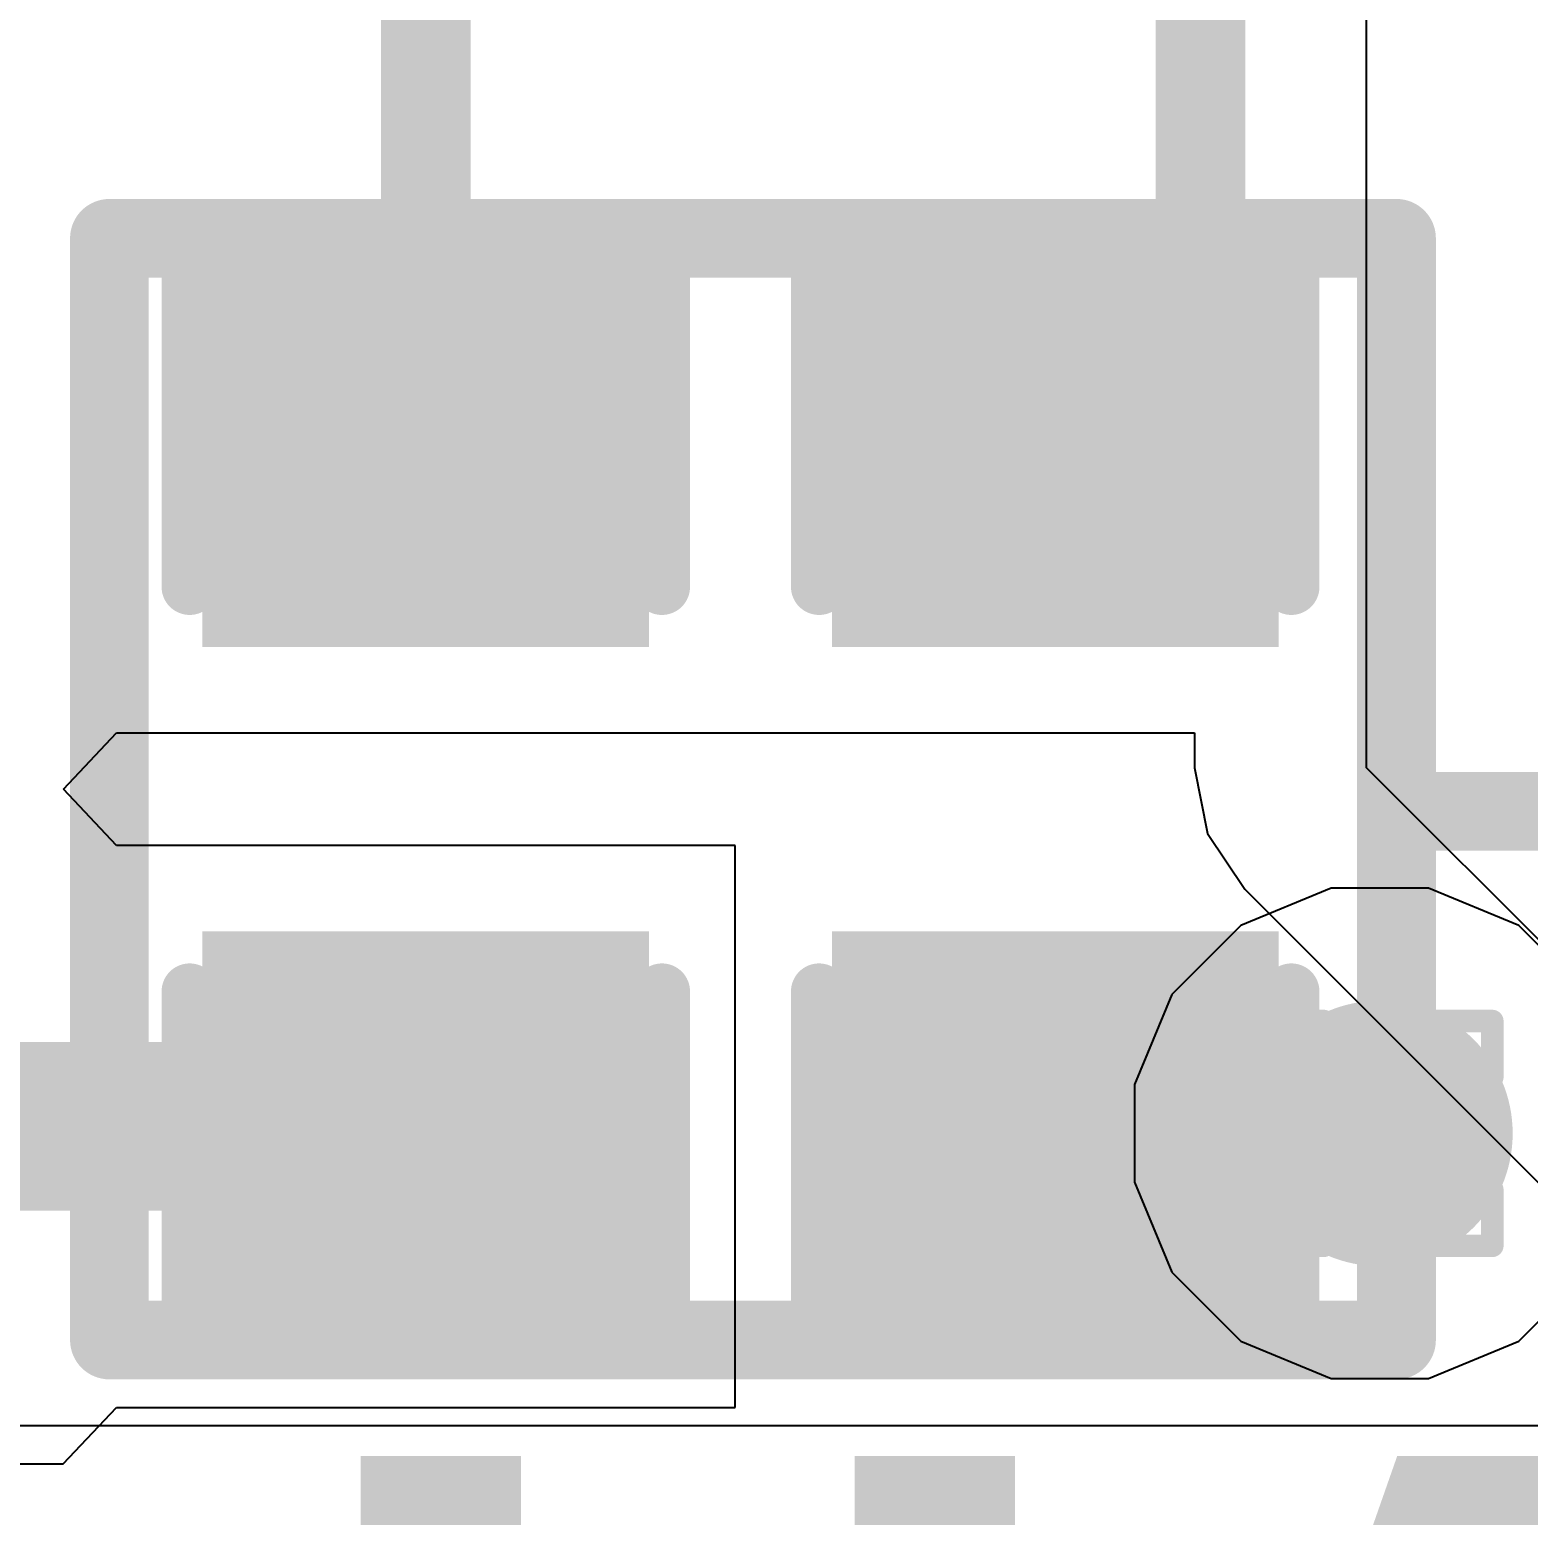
# Model space of a CAD drawing. Header units: inches. Extents: x -11 to 5379, y 0 to 5429.
# Drawn here: x 310.158 to 313.542, y 15.495 to 18.851 of the extents above; entities that cross this region are included whole.
import ezdxf

# ---------------------------------------------------------------- set-up
doc = ezdxf.new("R2010")
doc.units = ezdxf.units.IN
for name, color, linetype in [('Bottom Layer', 5, 'Continuous'), ('Drill Drawing', 1, 'Continuous'), ('GND', 16, 'Continuous'), ('PWR', 76, 'Continuous'), ('Top Layer', 1, 'Continuous'), ('Top Overlay', 2, 'Continuous'), ('Top Paste', 8, 'Continuous'), ('Top Solder', 216, 'Continuous'), ('Via Holes', 16, 'Continuous')]:
    doc.layers.add(name, color=color, linetype=linetype)
doc.styles.add('Arial_Bold', font='', dxfattribs={"height": 0.2})
doc.styles.get('Arial_Bold').set_extended_font_data('Arial', bold=True)

# ---------------------------------------------------------------- blocks, each defined once
blk = doc.blocks.new('C___0603_613')
at = {"layer": 'Top Layer'}
for points in [[(-0.381, 0.4445), (-0.381, -0.4445), (-1.143, -0.4445), (-1.143, 0.4445)], [(1.143, 0.4445), (1.143, -0.4445), (0.381, -0.4445), (0.381, 0.4445)]]:
    blk.add_hatch(color=1, dxfattribs=at).paths.add_polyline_path(points)
at = {"layer": 'Top Paste'}
for points in [[(-0.381, 0.4445), (-0.381, -0.4445), (-1.143, -0.4445), (-1.143, 0.4445)], [(1.143, 0.4445), (1.143, -0.4445), (0.381, -0.4445), (0.381, 0.4445)]]:
    blk.add_hatch(color=8, dxfattribs=at).paths.add_polyline_path(points)
at = {"layer": 'Top Solder'}
for points in [[(-0.321, 0.5045), (-0.321, -0.5045), (-1.203, -0.5045), (-1.203, 0.5045)], [(1.203, 0.5045), (1.203, -0.5045), (0.321, -0.5045), (0.321, 0.5045)]]:
    blk.add_hatch(color=216, dxfattribs=at).paths.add_polyline_path(points)
at = {"layer": 'Top Overlay'}
for points in [[(-1.2446, 0.5334, 0.127, 0.127, 0), (-1.2446, -0.5334, 0.127, 0.127, 0)], [(-1.2446, 0.5334, 0.127, 0.127, 0), (-0.4572, 0.5334, 0.127, 0.127, 0)], [(0.4572, 0.5334, 0.127, 0.127, 0), (1.2446, 0.5334, 0.127, 0.127, 0)], [(1.2446, 0.5334, 0.127, 0.127, 0), (1.2446, -0.5334, 0.127, 0.127, 0)], [(-1.2446, -0.5334, 0.127, 0.127, 0), (-0.4572, -0.5334, 0.127, 0.127, 0)], [(0.4572, -0.5334, 0.127, 0.127, 0), (1.2446, -0.5334, 0.127, 0.127, 0)]]:
    blk.add_lwpolyline(points, format="xyseb", dxfattribs=at)
for points in [[(-1.2764, 0.5334, 0.0635, 0.0635, 1), (-1.2128, 0.5334, 0.0635, 0.0635, 1)], [(-1.2764, 0.5334, 0.0635, 0.0635, 1), (-1.2128, 0.5334, 0.0635, 0.0635, 1)], [(-0.4889, 0.5334, 0.0635, 0.0635, 1), (-0.4254, 0.5334, 0.0635, 0.0635, 1)], [(0.4254, 0.5334, 0.0635, 0.0635, 1), (0.4889, 0.5334, 0.0635, 0.0635, 1)], [(1.2128, 0.5334, 0.0635, 0.0635, 1), (1.2764, 0.5334, 0.0635, 0.0635, 1)], [(1.2128, 0.5334, 0.0635, 0.0635, 1), (1.2764, 0.5334, 0.0635, 0.0635, 1)], [(-1.2764, -0.5334, 0.0635, 0.0635, 1), (-1.2128, -0.5334, 0.0635, 0.0635, 1)], [(-1.2764, -0.5334, 0.0635, 0.0635, 1), (-1.2128, -0.5334, 0.0635, 0.0635, 1)], [(-0.4889, -0.5334, 0.0635, 0.0635, 1), (-0.4254, -0.5334, 0.0635, 0.0635, 1)], [(0.4254, -0.5334, 0.0635, 0.0635, 1), (0.4889, -0.5334, 0.0635, 0.0635, 1)], [(1.2128, -0.5334, 0.0635, 0.0635, 1), (1.2764, -0.5334, 0.0635, 0.0635, 1)], [(1.2128, -0.5334, 0.0635, 0.0635, 1), (1.2764, -0.5334, 0.0635, 0.0635, 1)]]:
    blk.add_lwpolyline(points, format="xyseb", close=True, dxfattribs=at)
blk = doc.blocks.new('C___0603_615')
at = {"layer": 'Top Layer'}
for points in [[(-0.381, 0.4445), (-0.381, -0.4445), (-1.143, -0.4445), (-1.143, 0.4445)], [(1.143, 0.4445), (1.143, -0.4445), (0.381, -0.4445), (0.381, 0.4445)]]:
    blk.add_hatch(color=1, dxfattribs=at).paths.add_polyline_path(points)
at = {"layer": 'Top Paste'}
for points in [[(-0.381, 0.4445), (-0.381, -0.4445), (-1.143, -0.4445), (-1.143, 0.4445)], [(1.143, 0.4445), (1.143, -0.4445), (0.381, -0.4445), (0.381, 0.4445)]]:
    blk.add_hatch(color=8, dxfattribs=at).paths.add_polyline_path(points)
at = {"layer": 'Top Solder'}
for points in [[(-0.321, 0.5045), (-0.321, -0.5045), (-1.203, -0.5045), (-1.203, 0.5045)], [(1.203, 0.5045), (1.203, -0.5045), (0.321, -0.5045), (0.321, 0.5045)]]:
    blk.add_hatch(color=216, dxfattribs=at).paths.add_polyline_path(points)
at = {"layer": 'Top Overlay'}
for points in [[(-1.2446, 0.5334, 0.127, 0.127, 0), (-1.2446, -0.5334, 0.127, 0.127, 0)], [(-1.2446, 0.5334, 0.127, 0.127, 0), (-0.4572, 0.5334, 0.127, 0.127, 0)], [(0.4572, 0.5334, 0.127, 0.127, 0), (1.2446, 0.5334, 0.127, 0.127, 0)], [(1.2446, 0.5334, 0.127, 0.127, 0), (1.2446, -0.5334, 0.127, 0.127, 0)], [(-1.2446, -0.5334, 0.127, 0.127, 0), (-0.4572, -0.5334, 0.127, 0.127, 0)], [(0.4572, -0.5334, 0.127, 0.127, 0), (1.2446, -0.5334, 0.127, 0.127, 0)]]:
    blk.add_lwpolyline(points, format="xyseb", dxfattribs=at)
for points in [[(-1.2764, 0.5334, 0.0635, 0.0635, 1), (-1.2128, 0.5334, 0.0635, 0.0635, 1)], [(-1.2764, 0.5334, 0.0635, 0.0635, 1), (-1.2128, 0.5334, 0.0635, 0.0635, 1)], [(-0.4889, 0.5334, 0.0635, 0.0635, 1), (-0.4254, 0.5334, 0.0635, 0.0635, 1)], [(0.4254, 0.5334, 0.0635, 0.0635, 1), (0.4889, 0.5334, 0.0635, 0.0635, 1)], [(1.2128, 0.5334, 0.0635, 0.0635, 1), (1.2764, 0.5334, 0.0635, 0.0635, 1)], [(1.2128, 0.5334, 0.0635, 0.0635, 1), (1.2764, 0.5334, 0.0635, 0.0635, 1)], [(-1.2764, -0.5334, 0.0635, 0.0635, 1), (-1.2128, -0.5334, 0.0635, 0.0635, 1)], [(-1.2764, -0.5334, 0.0635, 0.0635, 1), (-1.2128, -0.5334, 0.0635, 0.0635, 1)], [(-0.4889, -0.5334, 0.0635, 0.0635, 1), (-0.4254, -0.5334, 0.0635, 0.0635, 1)], [(0.4254, -0.5334, 0.0635, 0.0635, 1), (0.4889, -0.5334, 0.0635, 0.0635, 1)], [(1.2128, -0.5334, 0.0635, 0.0635, 1), (1.2764, -0.5334, 0.0635, 0.0635, 1)], [(1.2128, -0.5334, 0.0635, 0.0635, 1), (1.2764, -0.5334, 0.0635, 0.0635, 1)]]:
    blk.add_lwpolyline(points, format="xyseb", close=True, dxfattribs=at)

msp = doc.modelspace()

# ---------------------------------------------------------------- hatches: boundary and pattern name
at = {"layer": 'Bottom Layer'}
h = msp.add_hatch(color=5, dxfattribs=at)
edge = h.paths.add_edge_path()
edge.add_arc((313.2074, 16.3576), 0.3, 0, 360)
at = {"layer": 'GND'}
h = msp.add_hatch(color=16, dxfattribs=at)
edge = h.paths.add_edge_path()
edge.add_arc((313.2074, 16.3576), 0.3, 0, 360)
at = {"layer": 'PWR'}
h = msp.add_hatch(color=76, dxfattribs=at)
edge = h.paths.add_edge_path()
edge.add_arc((313.2074, 16.3576), 0.3, 0, 360)
at = {"layer": 'Top Layer'}
h = msp.add_hatch(color=1, dxfattribs=at)
edge = h.paths.add_edge_path()
edge.add_arc((313.2074, 16.3576), 0.3, 0, 360)
at = {"layer": 'Via Holes'}
h = msp.add_hatch(color=7, dxfattribs=at)
edge = h.paths.add_edge_path()
edge.add_arc((313.2074, 16.3576), 0.15, 0, 360)

# ---------------------------------------------------------------- linework, layer by layer
at = {"layer": 'Bottom Layer'}
msp.add_line((328.755, 15.6969), (231.9817, 15.6969), dxfattribs=at)
at = {"layer": 'Drill Drawing'}
for points in [[(312.9534, 16.4846, 0.0508, 0.0508, 0), (312.9534, 16.6116, 0.0508, 0.0508, 0)], [(312.9534, 16.6116, 0.0508, 0.0508, 0), (313.0804, 16.6116, 0.0508, 0.0508, 0)], [(313.0804, 16.6116, 0.0508, 0.0508, 0), (313.2074, 16.4846, 0.0508, 0.0508, 0)], [(313.2074, 16.4846, 0.0508, 0.0508, 0), (313.3344, 16.6116, 0.0508, 0.0508, 0)], [(313.3344, 16.6116, 0.0508, 0.0508, 0), (313.4614, 16.6116, 0.0508, 0.0508, 0)], [(313.4614, 16.4846, 0.0508, 0.0508, 0), (313.4614, 16.6116, 0.0508, 0.0508, 0)], [(312.9534, 16.4846, 0.0508, 0.0508, 0), (313.0804, 16.3576, 0.0508, 0.0508, 0)], [(313.3344, 16.3576, 0.0508, 0.0508, 0), (313.4614, 16.4846, 0.0508, 0.0508, 0)], [(312.9534, 16.2306, 0.0508, 0.0508, 0), (313.0804, 16.3576, 0.0508, 0.0508, 0)], [(313.3344, 16.3576, 0.0508, 0.0508, 0), (313.4614, 16.2306, 0.0508, 0.0508, 0)], [(312.9534, 16.1036, 0.0508, 0.0508, 0), (312.9534, 16.2306, 0.0508, 0.0508, 0)], [(313.0804, 16.1036, 0.0508, 0.0508, 0), (313.2074, 16.2306, 0.0508, 0.0508, 0)], [(313.2074, 16.2306, 0.0508, 0.0508, 0), (313.3344, 16.1036, 0.0508, 0.0508, 0)], [(313.4614, 16.1036, 0.0508, 0.0508, 0), (313.4614, 16.2306, 0.0508, 0.0508, 0)], [(312.9534, 16.1036, 0.0508, 0.0508, 0), (313.0804, 16.1036, 0.0508, 0.0508, 0)], [(313.3344, 16.1036, 0.0508, 0.0508, 0), (313.4614, 16.1036, 0.0508, 0.0508, 0)]]:
    msp.add_lwpolyline(points, format="xyseb", dxfattribs=at)
for points in [[(312.9407, 16.6116, 0.0254, 0.0254, 1), (312.9661, 16.6116, 0.0254, 0.0254, 1)], [(312.9407, 16.6116, 0.0254, 0.0254, 1), (312.9661, 16.6116, 0.0254, 0.0254, 1)], [(313.0677, 16.6116, 0.0254, 0.0254, 1), (313.0931, 16.6116, 0.0254, 0.0254, 1)], [(313.0677, 16.6116, 0.0254, 0.0254, 1), (313.0931, 16.6116, 0.0254, 0.0254, 1)], [(313.3217, 16.6116, 0.0254, 0.0254, 1), (313.3471, 16.6116, 0.0254, 0.0254, 1)], [(313.3217, 16.6116, 0.0254, 0.0254, 1), (313.3471, 16.6116, 0.0254, 0.0254, 1)], [(313.4487, 16.6116, 0.0254, 0.0254, 1), (313.4741, 16.6116, 0.0254, 0.0254, 1)], [(313.4487, 16.6116, 0.0254, 0.0254, 1), (313.4741, 16.6116, 0.0254, 0.0254, 1)], [(312.9407, 16.4846, 0.0254, 0.0254, 1), (312.9661, 16.4846, 0.0254, 0.0254, 1)], [(312.9407, 16.4846, 0.0254, 0.0254, 1), (312.9661, 16.4846, 0.0254, 0.0254, 1)], [(313.1947, 16.4846, 0.0254, 0.0254, 1), (313.2201, 16.4846, 0.0254, 0.0254, 1)], [(313.1947, 16.4846, 0.0254, 0.0254, 1), (313.2201, 16.4846, 0.0254, 0.0254, 1)], [(313.4487, 16.4846, 0.0254, 0.0254, 1), (313.4741, 16.4846, 0.0254, 0.0254, 1)], [(313.4487, 16.4846, 0.0254, 0.0254, 1), (313.4741, 16.4846, 0.0254, 0.0254, 1)], [(313.0677, 16.3576, 0.0254, 0.0254, 1), (313.0931, 16.3576, 0.0254, 0.0254, 1)], [(313.0677, 16.3576, 0.0254, 0.0254, 1), (313.0931, 16.3576, 0.0254, 0.0254, 1)], [(313.3217, 16.3576, 0.0254, 0.0254, 1), (313.3471, 16.3576, 0.0254, 0.0254, 1)], [(313.3217, 16.3576, 0.0254, 0.0254, 1), (313.3471, 16.3576, 0.0254, 0.0254, 1)], [(312.9407, 16.2306, 0.0254, 0.0254, 1), (312.9661, 16.2306, 0.0254, 0.0254, 1)], [(312.9407, 16.2306, 0.0254, 0.0254, 1), (312.9661, 16.2306, 0.0254, 0.0254, 1)], [(313.1947, 16.2306, 0.0254, 0.0254, 1), (313.2201, 16.2306, 0.0254, 0.0254, 1)], [(313.1947, 16.2306, 0.0254, 0.0254, 1), (313.2201, 16.2306, 0.0254, 0.0254, 1)], [(313.4487, 16.2306, 0.0254, 0.0254, 1), (313.4741, 16.2306, 0.0254, 0.0254, 1)], [(313.4487, 16.2306, 0.0254, 0.0254, 1), (313.4741, 16.2306, 0.0254, 0.0254, 1)], [(312.9407, 16.1036, 0.0254, 0.0254, 1), (312.9661, 16.1036, 0.0254, 0.0254, 1)], [(312.9407, 16.1036, 0.0254, 0.0254, 1), (312.9661, 16.1036, 0.0254, 0.0254, 1)], [(313.0677, 16.1036, 0.0254, 0.0254, 1), (313.0931, 16.1036, 0.0254, 0.0254, 1)], [(313.0677, 16.1036, 0.0254, 0.0254, 1), (313.0931, 16.1036, 0.0254, 0.0254, 1)], [(313.3217, 16.1036, 0.0254, 0.0254, 1), (313.3471, 16.1036, 0.0254, 0.0254, 1)], [(313.3217, 16.1036, 0.0254, 0.0254, 1), (313.3471, 16.1036, 0.0254, 0.0254, 1)], [(313.4487, 16.1036, 0.0254, 0.0254, 1), (313.4741, 16.1036, 0.0254, 0.0254, 1)], [(313.4487, 16.1036, 0.0254, 0.0254, 1), (313.4741, 16.1036, 0.0254, 0.0254, 1)]]:
    msp.add_lwpolyline(points, format="xyseb", close=True, dxfattribs=at)
at = {"layer": 'PWR'}
for p, q in [((313.0972, 16.9116), (312.8936, 16.8273)), ((313.3176, 16.9116), (313.0972, 16.9116)), ((313.5212, 16.8273), (313.3176, 16.9116)), ((312.8936, 16.8273), (312.7377, 16.6714)), ((313.6771, 16.6714), (313.5212, 16.8273)), ((312.7377, 16.6714), (312.6534, 16.4678)), ((312.6534, 16.4678), (312.6534, 16.2474)), ((312.6534, 16.2474), (312.7377, 16.0438)), ((312.7377, 16.0438), (312.8936, 15.8879)), ((313.5212, 15.8879), (313.6771, 16.0438)), ((312.8936, 15.8879), (313.0972, 15.8036)), ((313.3176, 15.8036), (313.5212, 15.8879)), ((313.0972, 15.8036), (313.3176, 15.8036))]:
    msp.add_line(p, q, dxfattribs=at)
at = {"layer": 'Top Layer'}
for p, q in [((313.1771, 18.4924), (313.1771, 18.9264)), ((313.1771, 17.1839), (313.1771, 18.4924)), ((310.2334, 17.1354), (310.3537, 17.2624)), ((310.3537, 17.2624), (310.4106, 17.2624)), ((310.4106, 17.2624), (311.7507, 17.2624)), ((311.7507, 17.2624), (311.7507, 17.2624)), ((311.7507, 17.2624), (311.7755, 17.2624)), ((311.7755, 17.2624), (311.7755, 17.2624)), ((311.7755, 17.2624), (312.7886, 17.2624)), ((312.7886, 17.2624), (312.7886, 17.1839)), ((312.7886, 17.1839), (312.8182, 17.0352)), ((314.3685, 15.9924), (313.1771, 17.1839)), ((310.3537, 17.0084), (310.2334, 17.1354)), ((312.8182, 17.0352), (312.9024, 16.9092)), ((311.7507, 17.0084), (310.3537, 17.0084)), ((311.7507, 15.7384), (311.7507, 17.0084)), ((312.9024, 16.9092), (314.0938, 15.7177)), ((310.2328, 15.6114), (310.3537, 15.7384)), ((310.3537, 15.7384), (311.7507, 15.7384)), ((309.67, 15.6114), (310.2328, 15.6114)), ((310.2328, 15.6114), (310.2328, 15.6114))]:
    msp.add_line(p, q, dxfattribs=at)
for points in [[(312.8022, 18.0224, 0.2032, 0.2032, 0), (312.8022, 19.5804, 0.2032, 0.2032, 0)], [(311.0522, 17.8974, 0.2032, 0.2032, 0), (311.0522, 19.1804, 0.2032, 0.2032, 0)], [(312.6772, 17.8974, 0.2032, 0.2032, 0), (312.8022, 18.0224, 0.2032, 0.2032, 0)], [(309.5978, 16.3734, 0.381, 0.381, 0), (311.0522, 16.3734, 0.381, 0.381, 0)]]:
    msp.add_lwpolyline(points, format="xyseb", dxfattribs=at)
for points in [[(312.7514, 18.0224, 0.1016, 0.1016, 1), (312.853, 18.0224, 0.1016, 0.1016, 1)], [(312.7514, 18.0224, 0.1016, 0.1016, 1), (312.853, 18.0224, 0.1016, 0.1016, 1)], [(311.0014, 17.8974, 0.1016, 0.1016, 1), (311.103, 17.8974, 0.1016, 0.1016, 1)], [(312.6264, 17.8974, 0.1016, 0.1016, 1), (312.728, 17.8974, 0.1016, 0.1016, 1)], [(310.9569, 16.3734, 0.1905, 0.1905, 1), (311.1474, 16.3734, 0.1905, 0.1905, 1)]]:
    msp.add_lwpolyline(points, format="xyseb", close=True, dxfattribs=at)
at = {"layer": 'Top Overlay'}
for points in [[(310.3374, 18.38, 0.1778, 0.1778, 0), (313.245, 18.38, 0.1778, 0.1778, 0)], [(310.3374, 15.8908, 0.1778, 0.1778, 0), (310.3374, 18.38, 0.1778, 0.1778, 0)], [(313.245, 15.8908, 0.1778, 0.1778, 0), (313.245, 18.38, 0.1778, 0.1778, 0)], [(313.2949, 17.0856, 0.1778, 0.1778, 0), (318.4586, 17.0856, 0.1778, 0.1778, 0)], [(310.3374, 15.8908, 0.1778, 0.1778, 0), (313.245, 15.8908, 0.1778, 0.1778, 0)]]:
    msp.add_lwpolyline(points, format="xyseb", dxfattribs=at)
for points in [[(310.293, 18.38, 0.0889, 0.0889, 1), (310.3819, 18.38, 0.0889, 0.0889, 1)], [(310.293, 18.38, 0.0889, 0.0889, 1), (310.3819, 18.38, 0.0889, 0.0889, 1)], [(313.2006, 18.38, 0.0889, 0.0889, 1), (313.2895, 18.38, 0.0889, 0.0889, 1)], [(313.2006, 18.38, 0.0889, 0.0889, 1), (313.2895, 18.38, 0.0889, 0.0889, 1)], [(313.2504, 17.0856, 0.0889, 0.0889, 1), (313.3393, 17.0856, 0.0889, 0.0889, 1)], [(310.293, 15.8908, 0.0889, 0.0889, 1), (310.3819, 15.8908, 0.0889, 0.0889, 1)], [(310.293, 15.8908, 0.0889, 0.0889, 1), (310.3819, 15.8908, 0.0889, 0.0889, 1)], [(313.2006, 15.8908, 0.0889, 0.0889, 1), (313.2895, 15.8908, 0.0889, 0.0889, 1)], [(313.2006, 15.8908, 0.0889, 0.0889, 1), (313.2895, 15.8908, 0.0889, 0.0889, 1)]]:
    msp.add_lwpolyline(points, format="xyseb", close=True, dxfattribs=at)

# ---------------------------------------------------------------- block references
at = {"rotation": 90}
for name, p in [('C___0603_615', (311.0522, 17.1354)), ('C___0603_613', (312.474, 17.1354))]:
    msp.add_blockref(name, p, dxfattribs=at)

# ---------------------------------------------------------------- texts
at = {"layer": 'Top Overlay', "style": 'Arial_Bold'}
msp.add_text('HART-TX', height=1.8, dxfattribs=at).set_placement((310.7371, 13.8284))

doc.saveas('drawing.dxf')
